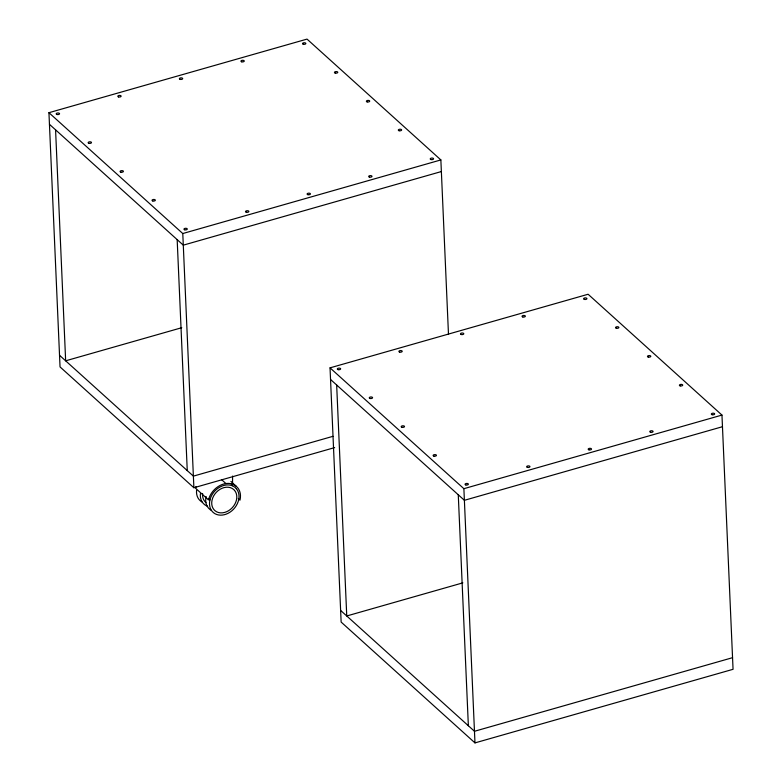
<?xml version="1.0" encoding="UTF-8"?>
<svg xmlns="http://www.w3.org/2000/svg" width="782" height="782" viewBox="0 0 782 782"><rect width="100%" height="100%" fill="white"/><g stroke="black" fill="none" stroke-linecap="round" stroke-linejoin="round"><path stroke-width="1.17" d="M232.537 485.71L232.577 476.062M334.657 447.607L193.887 487.753L60.038 366.914L48.943 112.696L307.023 39.1L440.862 159.929L448.487 334.452M48.943 112.696L182.783 233.535L440.862 159.929M441.371 171.551L183.291 245.157L49.452 124.318M181.756 327.707L65.649 360.815L55.571 129.841M330.033 367.853L588.113 294.247L721.962 415.086L733.057 669.304L474.977 742.9L341.138 622.071L330.033 367.853L463.882 488.682L474.977 742.9M332.976 436.317L193.379 476.13L59.53 355.292M463.882 488.682L721.962 415.086M722.47 426.708L464.391 500.304L330.542 379.475M462.846 582.854L346.749 615.972L336.661 384.998M732.548 657.682L474.478 731.278L340.629 610.449M230.905 481.409L237.562 487.548A18.289 14.35 -47.9 0 1 240.006 500.157L238.275 498.593M221.599 479.64L225.939 483.559M208.413 498.554L209.947 499.933M231.198 483.921L232.528 485.231M205.93 502.513L204.806 501.409A14.135 11.085 -47.9 0 1 202.606 493.491M458.272 494.781L468.359 725.755M182.783 233.535L193.887 487.753M177.172 239.634L187.26 470.608M202.039 502.015A16.627 13.05 -47.9 0 1 200.495 500.969L199.166 499.659A16.627 13.05 -47.9 0 1 196.575 490.343M195.959 486.6A18.289 14.35 -47.9 0 0 195.51 488.183L208.511 499.923A18.289 14.35 -47.9 0 1 220.182 485.378A18.289 14.35 -47.9 0 1 236.105 486.111M211.218 510.294A16.627 13.05 -47.9 0 1 209.674 509.248L208.344 507.948A16.627 13.05 -47.9 0 1 206.125 496.482M207.601 506.237A16.627 13.05 -47.9 0 1 204.317 504.419L202.988 503.109A16.627 13.05 -47.9 0 1 200.397 493.794M236.35 488.682L235.03 487.372A16.627 13.05 -47.9 0 0 214.952 490.891A16.627 13.05 -47.9 0 0 212.166 511.399L213.496 512.699A16.627 13.05 -47.9 0 0 233.574 509.19A16.627 13.05 -47.9 0 0 236.35 488.682M234.541 490.382L233.407 489.278A14.135 11.085 -47.9 0 0 216.35 492.259A14.135 11.085 -47.9 0 0 213.985 509.698L215.109 510.802A14.135 11.085 -47.9 0 0 232.176 507.811A14.135 11.085 -47.9 0 0 234.541 490.382M120.868 172.148A1.662 0.802 -2.5 0 0 123.419 171.414A1.662 0.802 -2.5 0 0 120.995 170.74A1.662 0.802 -2.5 0 0 120.868 172.148M246.301 212.245A1.662 0.802 -2.5 0 0 248.862 211.511A1.662 0.802 -2.5 0 0 246.428 210.837A1.662 0.802 -2.5 0 0 246.301 212.245M180.143 79.373A1.662 0.802 -2.5 0 0 182.695 78.64A1.662 0.802 -2.5 0 0 180.271 77.975A1.662 0.802 -2.5 0 0 180.143 79.373M303.289 44.251A1.662 0.802 -2.5 0 0 305.84 43.528A1.662 0.802 -2.5 0 0 303.416 42.854A1.662 0.802 -2.5 0 0 303.289 44.251M118.571 96.929A1.662 0.802 -2.5 0 0 121.132 96.206A1.662 0.802 -2.5 0 0 118.708 95.531A1.662 0.802 -2.5 0 0 118.571 96.929M335.214 73.078A1.662 0.802 -2.5 0 0 337.775 72.355A1.662 0.802 -2.5 0 0 335.351 71.68A1.662 0.802 -2.5 0 0 335.214 73.078M367.149 101.904A1.662 0.802 -2.5 0 0 369.7 101.181A1.662 0.802 -2.5 0 0 367.276 100.507A1.662 0.802 -2.5 0 0 367.149 101.904M399.084 130.731A1.662 0.802 -2.5 0 0 401.635 130.007A1.662 0.802 -2.5 0 0 399.211 129.333A1.662 0.802 -2.5 0 0 399.084 130.731M431.009 159.567A1.662 0.802 -2.5 0 0 433.57 158.834A1.662 0.802 -2.5 0 0 431.146 158.16A1.662 0.802 -2.5 0 0 431.009 159.567M241.716 61.817A1.662 0.802 -2.5 0 0 244.267 61.084A1.662 0.802 -2.5 0 0 241.843 60.41A1.662 0.802 -2.5 0 0 241.716 61.817M307.873 194.679A1.662 0.802 -2.5 0 0 310.425 193.956A1.662 0.802 -2.5 0 0 308 193.281A1.662 0.802 -2.5 0 0 307.873 194.679M57.008 114.495A1.662 0.802 -2.5 0 0 59.559 113.761A1.662 0.802 -2.5 0 0 57.135 113.087A1.662 0.802 -2.5 0 0 57.008 114.495M184.728 229.8A1.662 0.802 -2.5 0 0 187.289 229.067A1.662 0.802 -2.5 0 0 184.865 228.403A1.662 0.802 -2.5 0 0 184.728 229.8M88.933 143.321A1.662 0.802 -2.5 0 0 91.494 142.588A1.662 0.802 -2.5 0 0 89.07 141.913A1.662 0.802 -2.5 0 0 88.933 143.321M152.803 200.974A1.662 0.802 -2.5 0 0 155.354 200.241A1.662 0.802 -2.5 0 0 152.93 199.576A1.662 0.802 -2.5 0 0 152.803 200.974M369.446 177.123A1.662 0.802 -2.5 0 0 371.997 176.39A1.662 0.802 -2.5 0 0 369.573 175.725A1.662 0.802 -2.5 0 0 369.446 177.123M527.4 467.392A1.662 0.802 -2.5 0 0 529.952 466.659A1.662 0.802 -2.5 0 0 527.527 465.994A1.662 0.802 -2.5 0 0 527.4 467.392M401.958 427.295A1.662 0.802 -2.5 0 0 404.519 426.571A1.662 0.802 -2.5 0 0 402.095 425.897A1.662 0.802 -2.5 0 0 401.958 427.295M648.239 357.061A1.662 0.802 -2.5 0 0 650.8 356.328A1.662 0.802 -2.5 0 0 648.376 355.663A1.662 0.802 -2.5 0 0 648.239 357.061M584.379 299.408A1.662 0.802 -2.5 0 0 586.93 298.675A1.662 0.802 -2.5 0 0 584.506 298.001A1.662 0.802 -2.5 0 0 584.379 299.408M338.098 369.642A1.662 0.802 -2.5 0 0 340.649 368.909A1.662 0.802 -2.5 0 0 338.225 368.244A1.662 0.802 -2.5 0 0 338.098 369.642M588.963 449.836A1.662 0.802 -2.5 0 0 591.524 449.103A1.662 0.802 -2.5 0 0 589.1 448.428A1.662 0.802 -2.5 0 0 588.963 449.836M522.806 316.964A1.662 0.802 -2.5 0 0 525.367 316.231A1.662 0.802 -2.5 0 0 522.943 315.566A1.662 0.802 -2.5 0 0 522.806 316.964M399.67 352.086A1.662 0.802 -2.5 0 0 402.222 351.353A1.662 0.802 -2.5 0 0 399.798 350.678A1.662 0.802 -2.5 0 0 399.67 352.086M433.893 456.121A1.662 0.802 -2.5 0 0 436.454 455.398A1.662 0.802 -2.5 0 0 434.02 454.723A1.662 0.802 -2.5 0 0 433.893 456.121M461.243 334.52A1.662 0.802 -2.5 0 0 463.794 333.797A1.662 0.802 -2.5 0 0 461.37 333.122A1.662 0.802 -2.5 0 0 461.243 334.52M616.314 328.235A1.662 0.802 -2.5 0 0 618.865 327.502A1.662 0.802 -2.5 0 0 616.441 326.837A1.662 0.802 -2.5 0 0 616.314 328.235M370.033 398.468A1.662 0.802 -2.5 0 0 372.584 397.735A1.662 0.802 -2.5 0 0 370.16 397.07A1.662 0.802 -2.5 0 0 370.033 398.468M465.828 484.948A1.662 0.802 -2.5 0 0 468.379 484.224A1.662 0.802 -2.5 0 0 465.955 483.55A1.662 0.802 -2.5 0 0 465.828 484.948M680.174 385.888A1.662 0.802 -2.5 0 0 682.725 385.155A1.662 0.802 -2.5 0 0 680.301 384.49A1.662 0.802 -2.5 0 0 680.174 385.888M712.109 414.714A1.662 0.802 -2.5 0 0 714.66 413.981A1.662 0.802 -2.5 0 0 712.236 413.316A1.662 0.802 -2.5 0 0 712.109 414.714M650.536 432.27A1.662 0.802 -2.5 0 0 653.087 431.547A1.662 0.802 -2.5 0 0 650.663 430.872A1.662 0.802 -2.5 0 0 650.536 432.27"/></g></svg>
